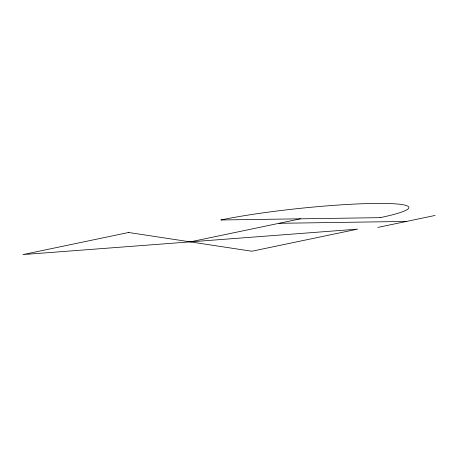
<?xml version="1.0" encoding="UTF-8"?>
<svg xmlns="http://www.w3.org/2000/svg" width="458" height="458" viewBox="0 0 458 458"><rect width="100%" height="100%" fill="white"/><g stroke="black" fill="none" stroke-linecap="round" stroke-linejoin="round"><path stroke-width="0.69" d="M190.225 241.864L300.477 218.821M377.833 227.42L435.1 215.449M279.031 223.304L406.469 221.437M128.612 232.492L22.9 254.591L357.555 229.143L251.837 251.242L128.612 232.492M380.117 217.653L220.836 219.983A108.998 10.448 -6 0 1 374.026 203.444A108.998 10.448 -6 0 1 380.117 217.653"/></g></svg>
